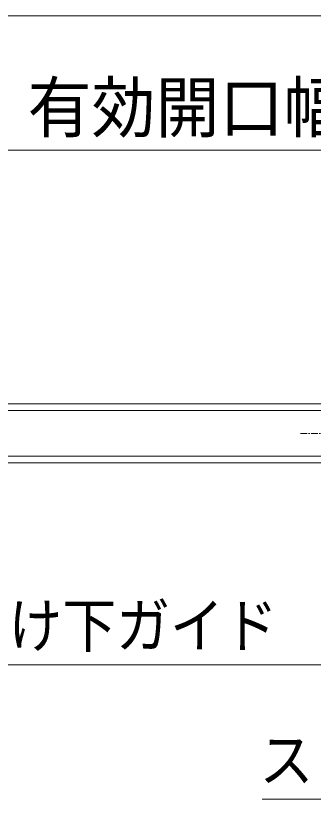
# Model space of a CAD drawing. Units: millimetres, scale not verified. Extents: x -6062 to 6062, y -3045 to 3045.
# Drawn here: x -2144 to -1923, y 956 to 1538 of the extents above; entities that cross this region are included whole.
import ezdxf
from ezdxf.enums import TextEntityAlignment as Align

# ---------------------------------------------------------------- set-up
doc = ezdxf.new("R2010")
doc.units = ezdxf.units.MM
doc.header["$LTSCALE"] = 20
doc.linetypes.add('CHAIN1', pattern=[8, 5, -1, 1, -1])
for name, color, linetype, lineweight in [('0-0_2寸法-1', 7, 'Continuous', 9), ('0-2_2寸法-3', 7, 'Continuous', 9), ('0-4_3一般', 7, 'Continuous', 9)]:
    doc.layers.add(name, color=color, linetype=linetype, lineweight=lineweight)
doc.styles.add('ＭＳ ゴシック', font='')
doc.styles.add('ＭＳ Ｐゴシック', font='')
doc.styles.get('ＭＳ ゴシック').set_extended_font_data('MS Gothic')
doc.styles.get('ＭＳ Ｐゴシック').set_extended_font_data('MS PGothic')

# ---------------------------------------------------------------- blocks, each defined once
blk = doc.blocks.new('グループ-6')
at = {"layer": '0-4_3一般'}
for p, q in [((5042, 24896.9), (-10382, 24896.9)), ((5350, 24116.9), (-26440, 24116.9)), ((-10382, 24216.9), (5042, 24216.9))]:
    blk.add_line(p, q, dxfattribs=at)
at = {"layer": '0-4_3一般', "linetype": 'CHAIN1'}
blk.add_line((-2898, 24556.9), (5222, 24556.9), dxfattribs=at)
at = {"layer": '0-4_3一般'}
blk.add_lwpolyline([(5350, 24116.9), (5350, 24996.9), (-26440, 24996.9)], dxfattribs=at)

msp = doc.modelspace()

# ---------------------------------------------------------------- linework, layer by layer
at = {"layer": '0-0_2寸法-1'}
for p, q in [((-4702.79, 1538.34), (-1525.21, 1538.34)), ((-1537.21, 1438.34), (-2293.79, 1438.34))]:
    msp.add_line(p, q, dxfattribs=at)
at = {"layer": '0-2_2寸法-3'}
for points in [[(-1674.5, 1227.84), (-1517.46, 955.84), (-1960.83, 955.84)], [(-2314.45, 1209.84), (-2225.54, 1055.84), (-1909.53, 1055.84)]]:
    msp.add_lwpolyline(points, dxfattribs=at)

# ---------------------------------------------------------------- block references
at = {"layer": '0-4_3一般', "xscale": 0.05, "yscale": 0.05}
msp.add_blockref('グループ-6', (-1787.5, 0), dxfattribs=at)

# ---------------------------------------------------------------- texts
at = {"layer": '0-0_2寸法-1', "style": 'ＭＳ Ｐゴシック', "width": 0.95}
msp.add_text('有効開口幅\u3000DW1-21', height=36.66, dxfattribs=at).set_placement((-2134.91, 1440.79), align=Align.BOTTOM_LEFT)
at = {"layer": '0-2_2寸法-3', "style": 'ＭＳ ゴシック', "width": 0.9}
for s, p in [('直付け下ガイド', (-2228.99, 1059.02)), ('スライド式受け金具', (-1962.76, 959.19))]:
    msp.add_text(s, height=32.55, dxfattribs=at).set_placement(p, align=Align.BOTTOM_LEFT)

doc.saveas('drawing.dxf')
